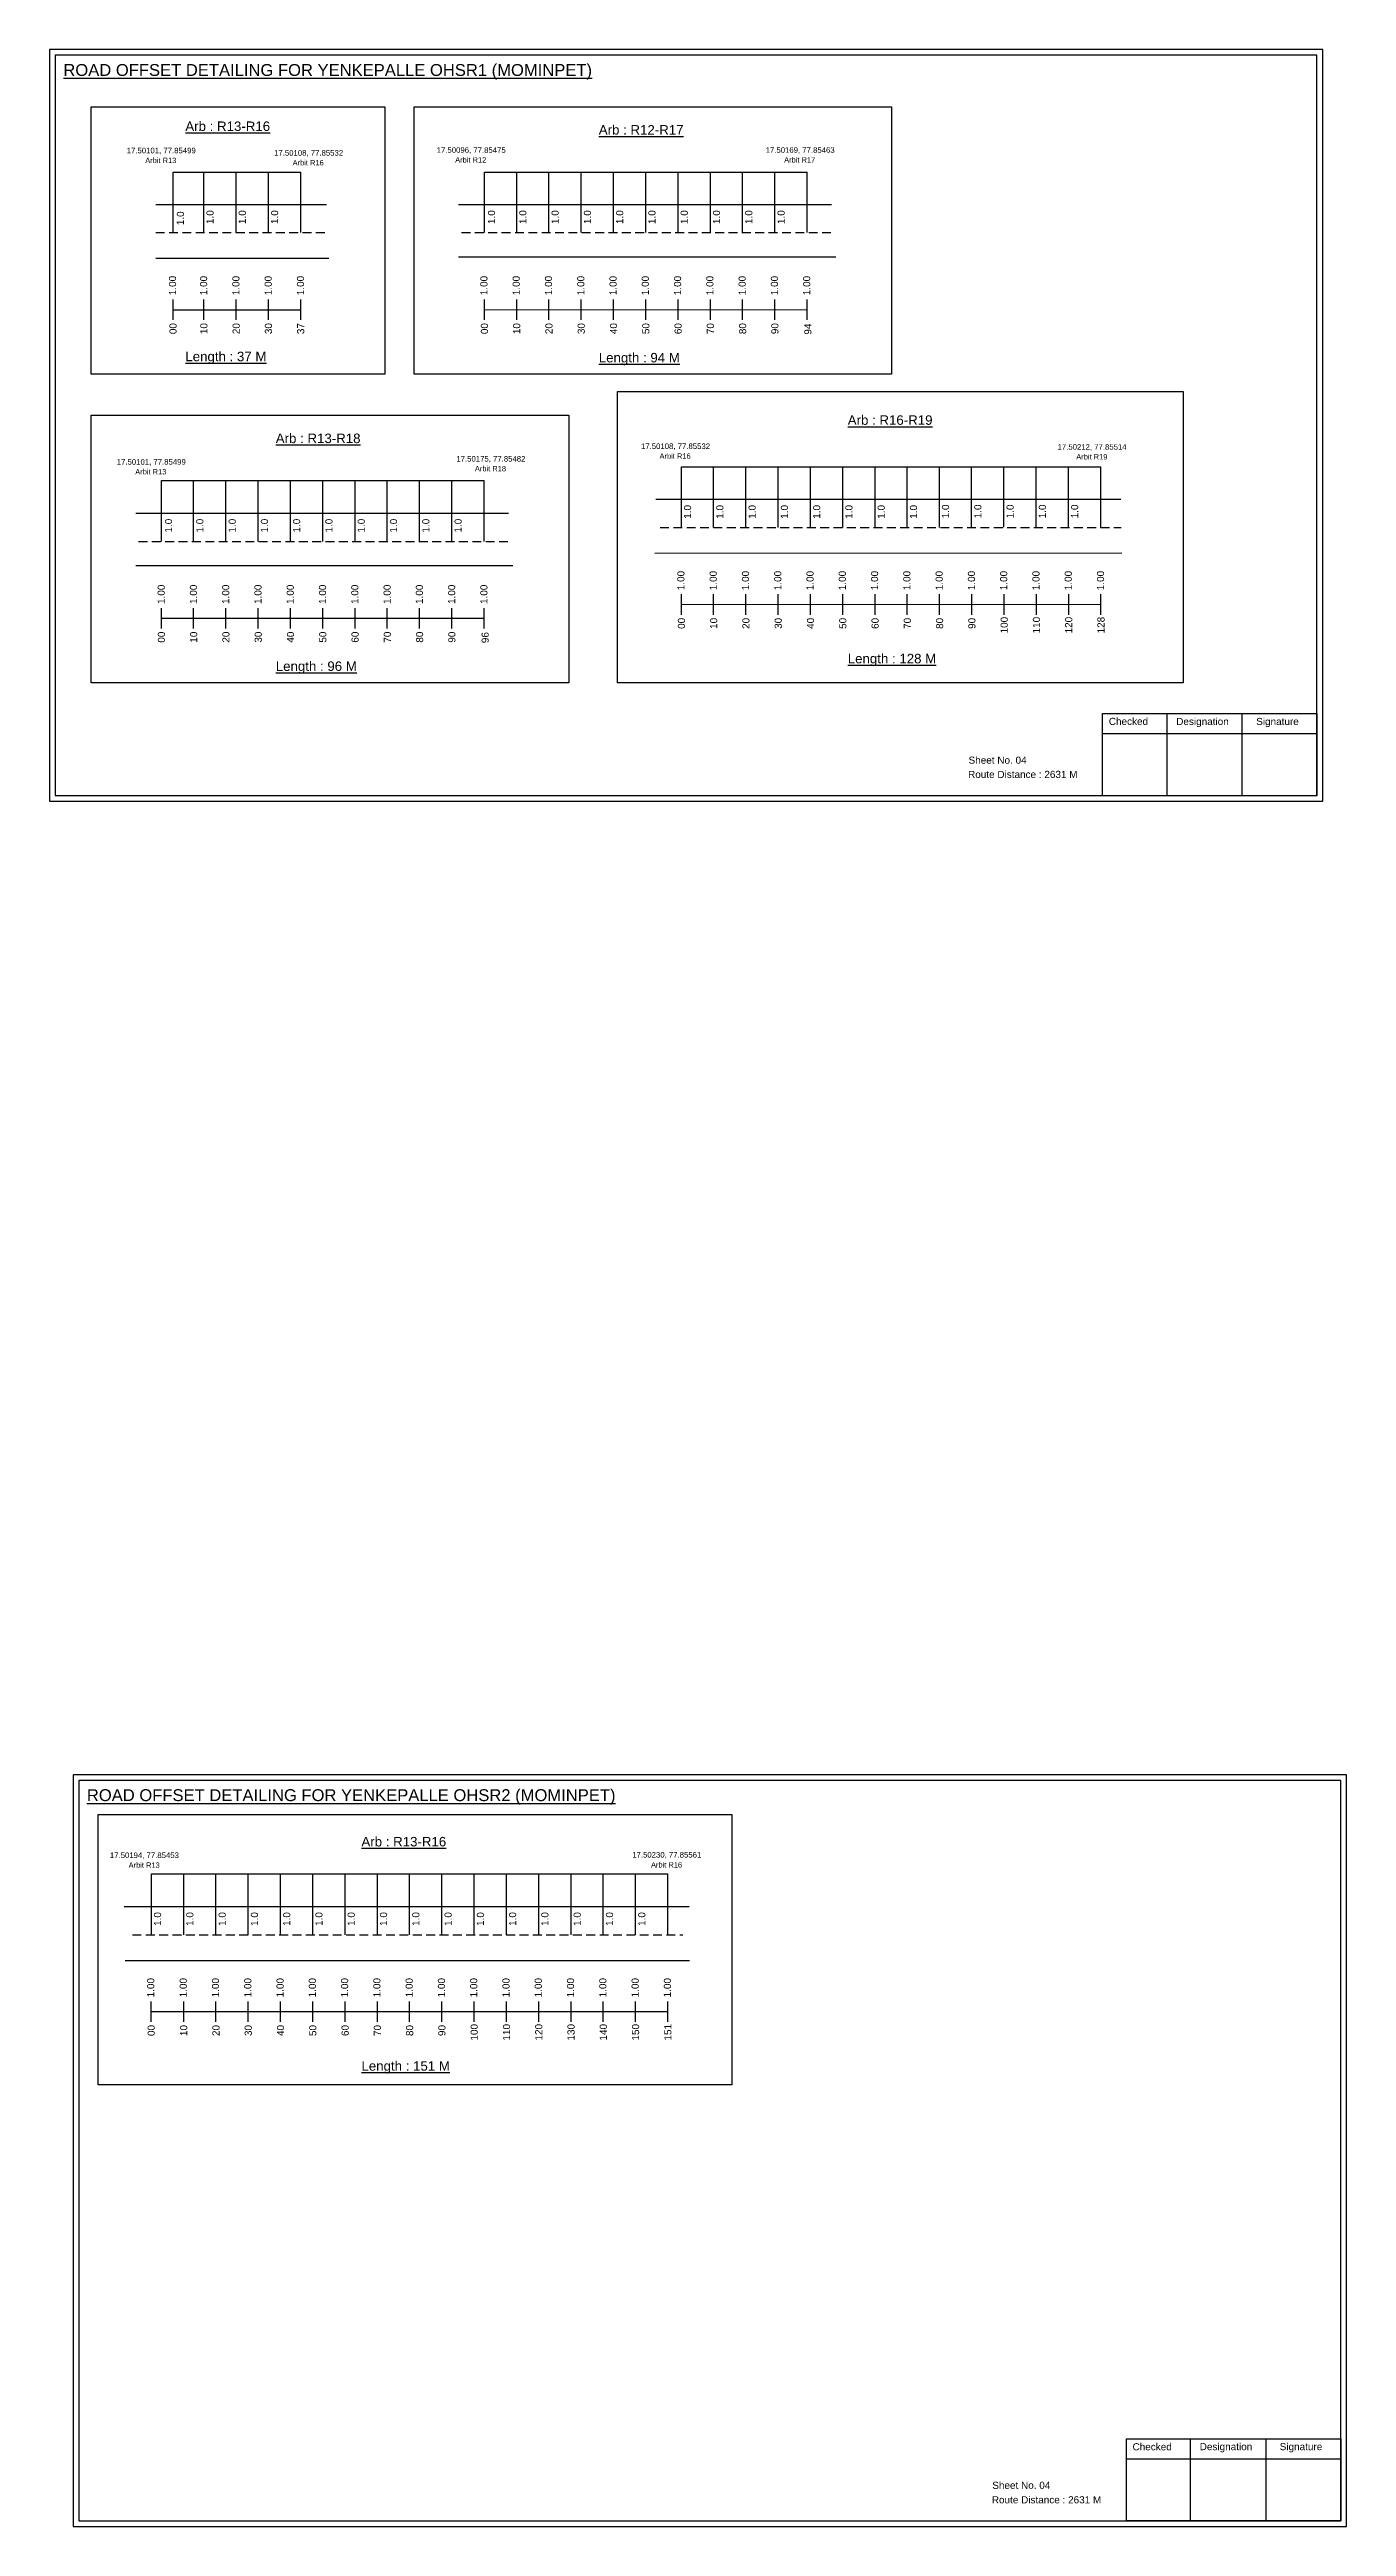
# Model space of a CAD drawing. Header units: inches. Extents: x 1121 to 7703, y 222 to 1459.
# Drawn here: x 6480 to 7027, y 317 to 1361 of the extents above; entities that cross this region are included whole.
import ezdxf

# ---------------------------------------------------------------- set-up
doc = ezdxf.new("R2010")
doc.units = ezdxf.units.IN
doc.header["$MEASUREMENT"] = 0
doc.linetypes.add('DASHED2', pattern=[0.375, 0.25, -0.125])
for name, color, linetype in [('PDF_Geometry', 7, 'Continuous'), ('PDF_Text', 5, 'Continuous'), ('pipe', 5, 'Continuous')]:
    doc.layers.add(name, color=color, linetype=linetype)
doc.styles.add('PDF Arial', font='arial.ttf')
doc.styles.get("Standard").update_dxf_attribs({"font": 'arial.ttf'})

msp = doc.modelspace()

# ---------------------------------------------------------------- linework, layer by layer
at = {"color": 5}
for p, q in [((6532.4, 1309), (6586.2, 1309)), ((6663.6, 1309), (6799.6, 1309)), ((6746.6, 1184.8), (6923.4, 1184.8)), ((6527.5, 1179), (6663.5, 1179)), ((6523.3, 591.9), (6740.9, 591.9))]:
    msp.add_line(p, q, dxfattribs=at)
for p, q in [((6532.4, 1283.5), (6532.4, 1309)), ((6545.4, 1283.5), (6545.4, 1309)), ((6559, 1283.5), (6559, 1309)), ((6572.6, 1283.5), (6572.6, 1309)), ((6586.2, 1283.5), (6586.2, 1309)), ((6663.6, 1283.5), (6663.6, 1309)), ((6677.2, 1283.5), (6677.2, 1309)), ((6690.8, 1283.5), (6690.8, 1309)), ((6704.4, 1283.5), (6704.4, 1309)), ((6718, 1283.5), (6718, 1309)), ((6731.6, 1283.5), (6731.6, 1309)), ((6745.2, 1283.5), (6745.2, 1309)), ((6758.8, 1283.5), (6758.8, 1309)), ((6772.4, 1283.5), (6772.4, 1309)), ((6786, 1283.5), (6786, 1309)), ((6799.6, 1283.5), (6799.6, 1309)), ((6525.1, 1295.3), (6597.1, 1295.3)), ((6652.7, 1295.3), (6809.9, 1295.3)), ((6525.1, 1272.7), (6598.1, 1272.7)), ((6811.7, 1273.2), (6652.7, 1273.2)), ((6746.6, 1159.2), (6746.6, 1184.8)), ((6760.2, 1159.2), (6760.2, 1184.8)), ((6773.8, 1159.2), (6773.8, 1184.8)), ((6787.4, 1159.2), (6787.4, 1184.8)), ((6801, 1159.2), (6801, 1184.8)), ((6814.6, 1159.2), (6814.6, 1184.8)), ((6828.2, 1159.2), (6828.2, 1184.8)), ((6841.8, 1159.2), (6841.8, 1184.8)), ((6855.4, 1159.2), (6855.4, 1184.8)), ((6868.9, 1159.4), (6868.9, 1185)), ((6882.5, 1159.4), (6882.5, 1185)), ((6896.1, 1159.4), (6896.1, 1185)), ((6909.7, 1159.4), (6909.7, 1185)), ((6923.4, 1159.2), (6923.4, 1184.8)), ((6527.5, 1153.4), (6527.5, 1179)), ((6541.1, 1153.4), (6541.1, 1179)), ((6554.7, 1153.4), (6554.7, 1179)), ((6568.3, 1153.4), (6568.3, 1179)), ((6581.9, 1153.4), (6581.9, 1179)), ((6595.5, 1153.4), (6595.5, 1179)), ((6609.1, 1153.4), (6609.1, 1179)), ((6622.7, 1153.4), (6622.7, 1179)), ((6636.3, 1153.4), (6636.3, 1179)), ((6649.9, 1153.4), (6649.9, 1179)), ((6663.5, 1153.4), (6663.5, 1179)), ((6735.9, 1171.1), (6931.8, 1171.1)), ((6516.7, 1165.3), (6673.8, 1165.3)), ((6735.4, 1148.4), (6932.2, 1148.5)), ((6675.6, 1143.1), (6516.7, 1143.1)), ((6523.3, 566.3), (6523.3, 591.9)), ((6536.9, 566.3), (6536.9, 591.9)), ((6550.5, 566.3), (6550.5, 591.9)), ((6564.1, 566.3), (6564.1, 591.9)), ((6577.7, 566.3), (6577.7, 591.9)), ((6591.3, 566.3), (6591.3, 591.9)), ((6604.9, 566.3), (6604.9, 591.9)), ((6618.5, 566.3), (6618.5, 591.9)), ((6632.1, 566.3), (6632.1, 591.9)), ((6645.7, 566.3), (6645.7, 591.9)), ((6659.3, 566.3), (6659.3, 591.9)), ((6672.9, 566.3), (6672.9, 591.9)), ((6686.5, 566.3), (6686.5, 591.9)), ((6700.1, 566.3), (6700.1, 591.9)), ((6713.7, 566.3), (6713.7, 591.9)), ((6727.3, 566.3), (6727.3, 591.9)), ((6740.9, 566.3), (6740.9, 591.9)), ((6511.8, 578.2), (6749.9, 578.2)), ((6512.2, 555.5), (6750, 555.5))]:
    msp.add_line(p, q)
at = {"linetype": 'DASHED2', "ltscale": 15}
for p, q in [((6525.1, 1283.5), (6597.6, 1283.5)), ((6654, 1283.5), (6809.9, 1283.5)), ((6737.6, 1159.2), (6931.9, 1159.2)), ((6517.9, 1153.4), (6673.8, 1153.4)), ((6515.3, 566.3), (6747.2, 566.2))]:
    msp.add_line(p, q, dxfattribs=at)
at = {"color": 217, "true_color": 0x93278f}
for p, q in [((6532.4, 1246.8), (6532.4, 1255.3)), ((6545.4, 1246.8), (6545.4, 1255.3)), ((6559, 1246.8), (6559, 1255.3)), ((6572.6, 1246.8), (6572.6, 1255.3)), ((6586.2, 1246.8), (6586.2, 1255.3)), ((6663.6, 1246.8), (6663.6, 1255.3)), ((6677.2, 1246.8), (6677.2, 1255.3)), ((6690.8, 1246.8), (6690.8, 1255.3)), ((6704.4, 1246.8), (6704.4, 1255.3)), ((6718, 1246.8), (6718, 1255.3)), ((6731.6, 1246.8), (6731.6, 1255.3)), ((6745.2, 1246.8), (6745.2, 1255.3)), ((6758.8, 1246.8), (6758.8, 1255.3)), ((6772.4, 1246.8), (6772.4, 1255.3)), ((6786, 1246.8), (6786, 1255.3)), ((6799.6, 1246.8), (6799.6, 1255.3)), ((6532.4, 1251), (6586.2, 1251)), ((6663.6, 1251), (6799.6, 1251.1)), ((6746.6, 1122.5), (6746.6, 1131.1)), ((6760.2, 1122.5), (6760.2, 1131.1)), ((6773.8, 1122.5), (6773.8, 1131.1)), ((6787.4, 1122.5), (6787.4, 1131.1)), ((6801, 1122.5), (6801, 1131.1)), ((6814.6, 1122.5), (6814.6, 1131.1)), ((6828.2, 1122.5), (6828.2, 1131.1)), ((6841.8, 1122.5), (6841.8, 1131.1)), ((6855.4, 1122.5), (6855.4, 1131.1)), ((6869, 1122.5), (6869, 1131.1)), ((6882.6, 1122.5), (6882.6, 1131.1)), ((6896.2, 1122.5), (6896.2, 1131.1)), ((6909.8, 1122.5), (6909.8, 1131.1)), ((6923.4, 1122.5), (6923.4, 1131.1)), ((6527.5, 1116.7), (6527.5, 1125.3)), ((6527.5, 1121), (6663.5, 1121)), ((6541.1, 1116.7), (6541.1, 1125.3)), ((6554.7, 1116.7), (6554.7, 1125.3)), ((6568.3, 1116.7), (6568.3, 1125.3)), ((6581.9, 1116.7), (6581.9, 1125.3)), ((6595.5, 1116.7), (6595.5, 1125.3)), ((6609.1, 1116.7), (6609.1, 1125.3)), ((6622.7, 1116.7), (6622.7, 1125.3)), ((6636.3, 1116.7), (6636.3, 1125.3)), ((6649.9, 1116.7), (6649.9, 1125.3)), ((6663.5, 1116.7), (6663.5, 1125.3)), ((6746.6, 1126.8), (6923.4, 1126.9)), ((6523.2, 529.6), (6523.2, 538.2)), ((6523.3, 533.9), (6740.9, 534)), ((6536.9, 529.6), (6536.9, 538.2)), ((6550.5, 529.6), (6550.5, 538.2)), ((6564.1, 529.6), (6564.1, 538.2)), ((6577.7, 529.6), (6577.7, 538.2)), ((6591.3, 529.6), (6591.3, 538.2)), ((6604.9, 529.6), (6604.9, 538.2)), ((6618.5, 529.6), (6618.5, 538.2)), ((6632.1, 529.6), (6632.1, 538.2)), ((6645.7, 529.6), (6645.7, 538.2)), ((6659.3, 529.6), (6659.3, 538.2)), ((6672.9, 529.6), (6672.9, 538.2)), ((6686.5, 529.6), (6686.5, 538.2)), ((6700.1, 529.6), (6700.1, 538.2)), ((6713.7, 529.6), (6713.7, 538.2)), ((6727.3, 529.6), (6727.3, 538.2)), ((6740.9, 529.6), (6740.9, 538.2))]:
    msp.add_line(p, q, dxfattribs=at)
for points in [[(6497.9, 1336.5), (6621.7, 1336.5), (6621.7, 1223.8), (6497.9, 1223.8)], [(6634, 1336.5), (6835.2, 1336.5), (6835.2, 1223.8), (6634, 1223.8)], [(6497.9, 1206.5), (6699.2, 1206.5), (6699.2, 1093.8), (6497.9, 1093.8)], [(6500.8, 617), (6767.9, 617), (6767.9, 503.1), (6500.8, 503.1)]]:
    msp.add_lwpolyline(points, close=True)
at = {"layer": 'PDF_Geometry'}
for points in [[(6480.4, 1360.6), (6480.4, 1043.9), (7016.9, 1043.9), (7016.9, 1360.6)], [(6482.7, 1358.3), (6482.7, 1046.3), (7014.4, 1046.3), (7014.4, 1358.3)], [(6490.4, 633.7), (6490.4, 317), (7026.8, 317), (7026.8, 633.7)], [(6492.7, 631.3), (6492.7, 319.4), (7024.4, 319.4), (7024.4, 631.3)]]:
    msp.add_lwpolyline(points, close=True, dxfattribs=at)
at = {"layer": 'PDF_Geometry', "color": 242, "true_color": 0xcc1f26}
for points in [[(7014.4, 1046.2), (6924.1, 1046.2), (6924.1, 1080.8), (7014.4, 1080.8)], [(7024.4, 319.3), (6934.1, 319.3), (6934.1, 353.9), (7024.4, 353.9)]]:
    msp.add_lwpolyline(points, close=True, dxfattribs=at)
for points in [[(6951.1, 1080.8), (6951.1, 1046.2)], [(6982.8, 1080.8), (6982.8, 1046.2)], [(6924.1, 1072.5), (7014.4, 1072.5)], [(6934.1, 345.5), (7024.4, 345.5)], [(6961, 353.9), (6961, 319.3)], [(6992.8, 353.9), (6992.8, 319.3)]]:
    msp.add_lwpolyline(points, dxfattribs=at)
at = {"layer": 'pipe', "color": 0}
msp.add_lwpolyline([(6719.7, 1216.6), (6958, 1216.6), (6958, 1093.8), (6719.7, 1093.8)], close=True, dxfattribs=at)

# ---------------------------------------------------------------- texts
at = {"color": 242, "true_color": 0xcd2027}
for s, height, p in [('%%UROAD OFFSET DETAILING FOR YENKEPALLE OHSR1 (MOMINPET)', 5, (6486.2, 1349.5)), ('%%UArb : R13-R16', 4, (6537.6, 1326.3)), ('%%UArb : R12-R17', 4, (6711.8, 1324.8)), ('%%ULength : 37 M', 4, (6537.6, 1229.3)), ('%%ULength : 94 M', 4, (6711.8, 1228.8)), ('%%UArb : R16-R19', 4, (6816.7, 1202.5)), ('%%UArb : R13-R18', 4, (6575.7, 1194.8)), ('%%ULength : 96 M', 4, (6575.7, 1098.8)), ('%%ULength : 128 M', 4, (6816.7, 1102)), ('%%UROAD OFFSET DETAILING FOR YENKEPALLE OHSR2 (MOMINPET)', 5, (6496.1, 622.6)), ('%%UArb : R13-R16', 4, (6611.8, 603.5)), ('%%ULength : 151 M', 4, (6611.8, 509))]:
    msp.add_text(s, height=height, dxfattribs=at).set_placement(p)
at = {"color": 5}
for s, height, p in [('17.50101, 77.85499', 2.34, (6512.9, 1316.9)), ('Arbit R13', 2.25, (6520.7, 1312.8)), ('17.50108, 77.85532', 2.34, (6575, 1315.9)), ('17.50096, 77.85475', 2.34, (6643.5, 1317.1)), ('Arbit R12', 2.25, (6651.3, 1313)), ('17.50169, 77.85463', 2.34, (6782.1, 1317.1)), ('Arbit R17', 2.25, (6789.9, 1313)), ('Arbit R16', 2.25, (6582.8, 1311.8)), ('17.50108, 77.85532', 2.34, (6729.6, 1192.3)), ('Arbit R16', 2.25, (6737.4, 1188.2)), ('17.50212, 77.85514', 2.34, (6905.1, 1192)), ('Arbit R19', 2.25, (6913, 1187.9)), ('17.50101, 77.85499', 2.34, (6508.7, 1185.7)), ('Arbit R13', 2.25, (6516.5, 1181.6)), ('17.50175, 77.85482', 2.34, (6651.8, 1187)), ('Arbit R18', 2.25, (6659.6, 1182.9)), ('17.50194, 77.85453', 2.34, (6505.8, 598.6)), ('Arbit R13', 2.25, (6513.7, 594.5)), ('17.50230, 77.85561', 2.34, (6725.9, 598.8)), ('Arbit R16', 2.25, (6733.8, 594.6))]:
    msp.add_text(s, height=height, dxfattribs=at).set_placement(p)
for p in [(6537, 1286.6), (6549.5, 1287.1), (6563.1, 1287.1), (6576.7, 1287.1), (6668.1, 1287.1), (6681.3, 1287.1), (6694.9, 1287.1), (6708.5, 1287.1), (6722.1, 1287.1), (6735.7, 1287.1), (6749.3, 1287.1), (6762.9, 1287.1), (6776.5, 1287.1), (6790.1, 1287.1), (6532, 1157.1), (6545.2, 1157.1), (6558.8, 1157.1), (6572.4, 1157.1), (6586, 1157.1), (6599.6, 1157.1), (6613.2, 1157.1), (6626.8, 1157.1), (6640.4, 1157.1), (6654, 1157.1), (6750.7, 1162.9), (6764.3, 1162.9), (6777.9, 1162.9), (6791.5, 1162.9), (6805.1, 1162.9), (6818.7, 1162.9), (6832.3, 1162.9), (6845.9, 1162.9), (6859.4, 1163.1), (6873, 1163.1), (6886.6, 1163.1), (6900.2, 1163.1), (6913.8, 1163.1), (6527.4, 570), (6541, 570), (6554.6, 570), (6568.2, 570), (6581.8, 570), (6595.4, 570), (6609, 570), (6622.6, 570), (6636.2, 570), (6649.8, 570), (6663.4, 570), (6677, 570), (6690.6, 570), (6704.2, 570), (6717.8, 570), (6731.4, 570)]:
    msp.add_text('1.0', height=3, rotation=90).set_placement(p)
at = {"color": 217, "true_color": 0x93278f}
for s, p in [('1.00', (6533.7, 1257.1)), ('1.00', (6546.8, 1257.1)), ('1.00', (6560.4, 1257.1)), ('1.00', (6574, 1257.1)), ('1.00', (6587.6, 1257.1)), ('1.00', (6664.9, 1257.1)), ('1.00', (6678.5, 1257.1)), ('1.00', (6692.1, 1257.1)), ('1.00', (6705.7, 1257.1)), ('1.00', (6719.3, 1257.1)), ('1.00', (6732.9, 1257.1)), ('1.00', (6746.5, 1257.1)), ('1.00', (6760.1, 1257.1)), ('1.00', (6773.7, 1257.1)), ('1.00', (6787.3, 1257.1)), ('1.00', (6800.9, 1257.1)), ('00', (6533.9, 1240.7)), ('10', (6546.9, 1240.7)), ('20', (6560.5, 1240.7)), ('30', (6574.1, 1240.7)), ('37', (6587.7, 1240.7)), ('00', (6665.1, 1240.7)), ('10', (6678.7, 1240.7)), ('20', (6692.3, 1240.7)), ('30', (6705.9, 1240.7)), ('40', (6719.5, 1240.7)), ('50', (6733.1, 1240.7)), ('60', (6746.7, 1240.7)), ('70', (6760.3, 1240.7)), ('80', (6773.9, 1240.7)), ('90', (6787.5, 1240.7)), ('94', (6801.4, 1240.5)), ('1.00', (6747.9, 1132.8)), ('1.00', (6761.5, 1132.8)), ('1.00', (6775.1, 1132.8)), ('1.00', (6788.7, 1132.8)), ('1.00', (6802.3, 1132.8)), ('1.00', (6815.9, 1132.8)), ('1.00', (6829.5, 1132.8)), ('1.00', (6843.1, 1132.8)), ('1.00', (6856.7, 1132.8)), ('1.00', (6870.3, 1132.8)), ('1.00', (6883.9, 1132.8)), ('1.00', (6897.5, 1132.8)), ('1.00', (6911.1, 1132.8)), ('1.00', (6924.7, 1132.8)), ('1.00', (6528.9, 1127)), ('1.00', (6542.5, 1127)), ('1.00', (6556.1, 1127)), ('1.00', (6569.7, 1127)), ('1.00', (6583.3, 1127)), ('1.00', (6596.9, 1127)), ('1.00', (6610.5, 1127)), ('1.00', (6624.1, 1127)), ('1.00', (6637.7, 1127)), ('1.00', (6651.3, 1127)), ('1.00', (6664.9, 1127)), ('00', (6748.1, 1116.5)), ('10', (6761.7, 1116.5)), ('20', (6775.3, 1116.5)), ('30', (6788.9, 1116.5)), ('40', (6802.5, 1116.5)), ('50', (6816.1, 1116.5)), ('60', (6829.7, 1116.5)), ('70', (6843.3, 1116.5)), ('80', (6856.9, 1116.5)), ('90', (6870.5, 1116.5)), ('100', (6884.1, 1114.6)), ('110', (6897.7, 1114.6)), ('120', (6911.3, 1114.6)), ('128', (6924.9, 1114.6)), ('00', (6529, 1110.7)), ('10', (6542.6, 1110.7)), ('20', (6556.2, 1110.7)), ('30', (6569.8, 1110.7)), ('40', (6583.4, 1110.7)), ('50', (6597, 1110.7)), ('60', (6610.6, 1110.7)), ('70', (6624.2, 1110.7)), ('80', (6637.8, 1110.7)), ('90', (6651.4, 1110.7)), ('96', (6665.4, 1110.5)), ('1.00', (6524.5, 539.9)), ('1.00', (6538.2, 539.9)), ('1.00', (6551.8, 539.9)), ('1.00', (6565.4, 539.9)), ('1.00', (6579, 539.9)), ('1.00', (6592.6, 539.9)), ('1.00', (6606.2, 539.9)), ('1.00', (6619.8, 539.9)), ('1.00', (6633.4, 539.9)), ('1.00', (6647, 539.9)), ('1.00', (6660.6, 539.9)), ('1.00', (6674.2, 539.9)), ('1.00', (6687.8, 539.9)), ('1.00', (6701.4, 539.9)), ('1.00', (6715, 539.9)), ('1.00', (6728.6, 539.9)), ('1.00', (6742.2, 539.9)), ('00', (6524.7, 523.6)), ('10', (6538.4, 523.6)), ('20', (6552, 523.6)), ('30', (6565.6, 523.6)), ('40', (6579.2, 523.6)), ('50', (6592.8, 523.6)), ('60', (6606.4, 523.6)), ('70', (6620, 523.6)), ('80', (6633.6, 523.6)), ('90', (6647.2, 523.6)), ('100', (6660.8, 521.7)), ('110', (6674.4, 521.7)), ('120', (6688, 521.7)), ('130', (6701.6, 521.7)), ('140', (6715.2, 521.7)), ('150', (6728.8, 521.7)), ('151', (6742.4, 521.7))]:
    msp.add_text(s, height=3, rotation=90, dxfattribs=at).set_placement(p)
for s, p in [('Route Distance : 2631 M', (6867.4, 1053.7)), ('Sheet No. 04', (6867.6, 1059.7)), ('Sheet No. 04', (6877.6, 332.8)), ('Route Distance : 2631 M', (6877.4, 326.7))]:
    msp.add_text(s, height=3).set_placement(p)
at = {"layer": 'PDF_Text', "color": 7, "attachment_point": 7, "style": 'PDF Arial'}
for s, insert, char_height in [('Checked', (6926.7, 1076), 3), ('Designation', (6955.1, 1075.1), 3.001), ('Signature', (6988.8, 1075.1), 3), ('Checked', (6936.7, 349), 3), ('Designation', (6965, 348.2), 3.001), ('Signature', (6998.7, 348.2), 3)]:
    msp.add_mtext(s, dxfattribs=dict(at, insert=insert, char_height=char_height))

doc.saveas('drawing.dxf')
